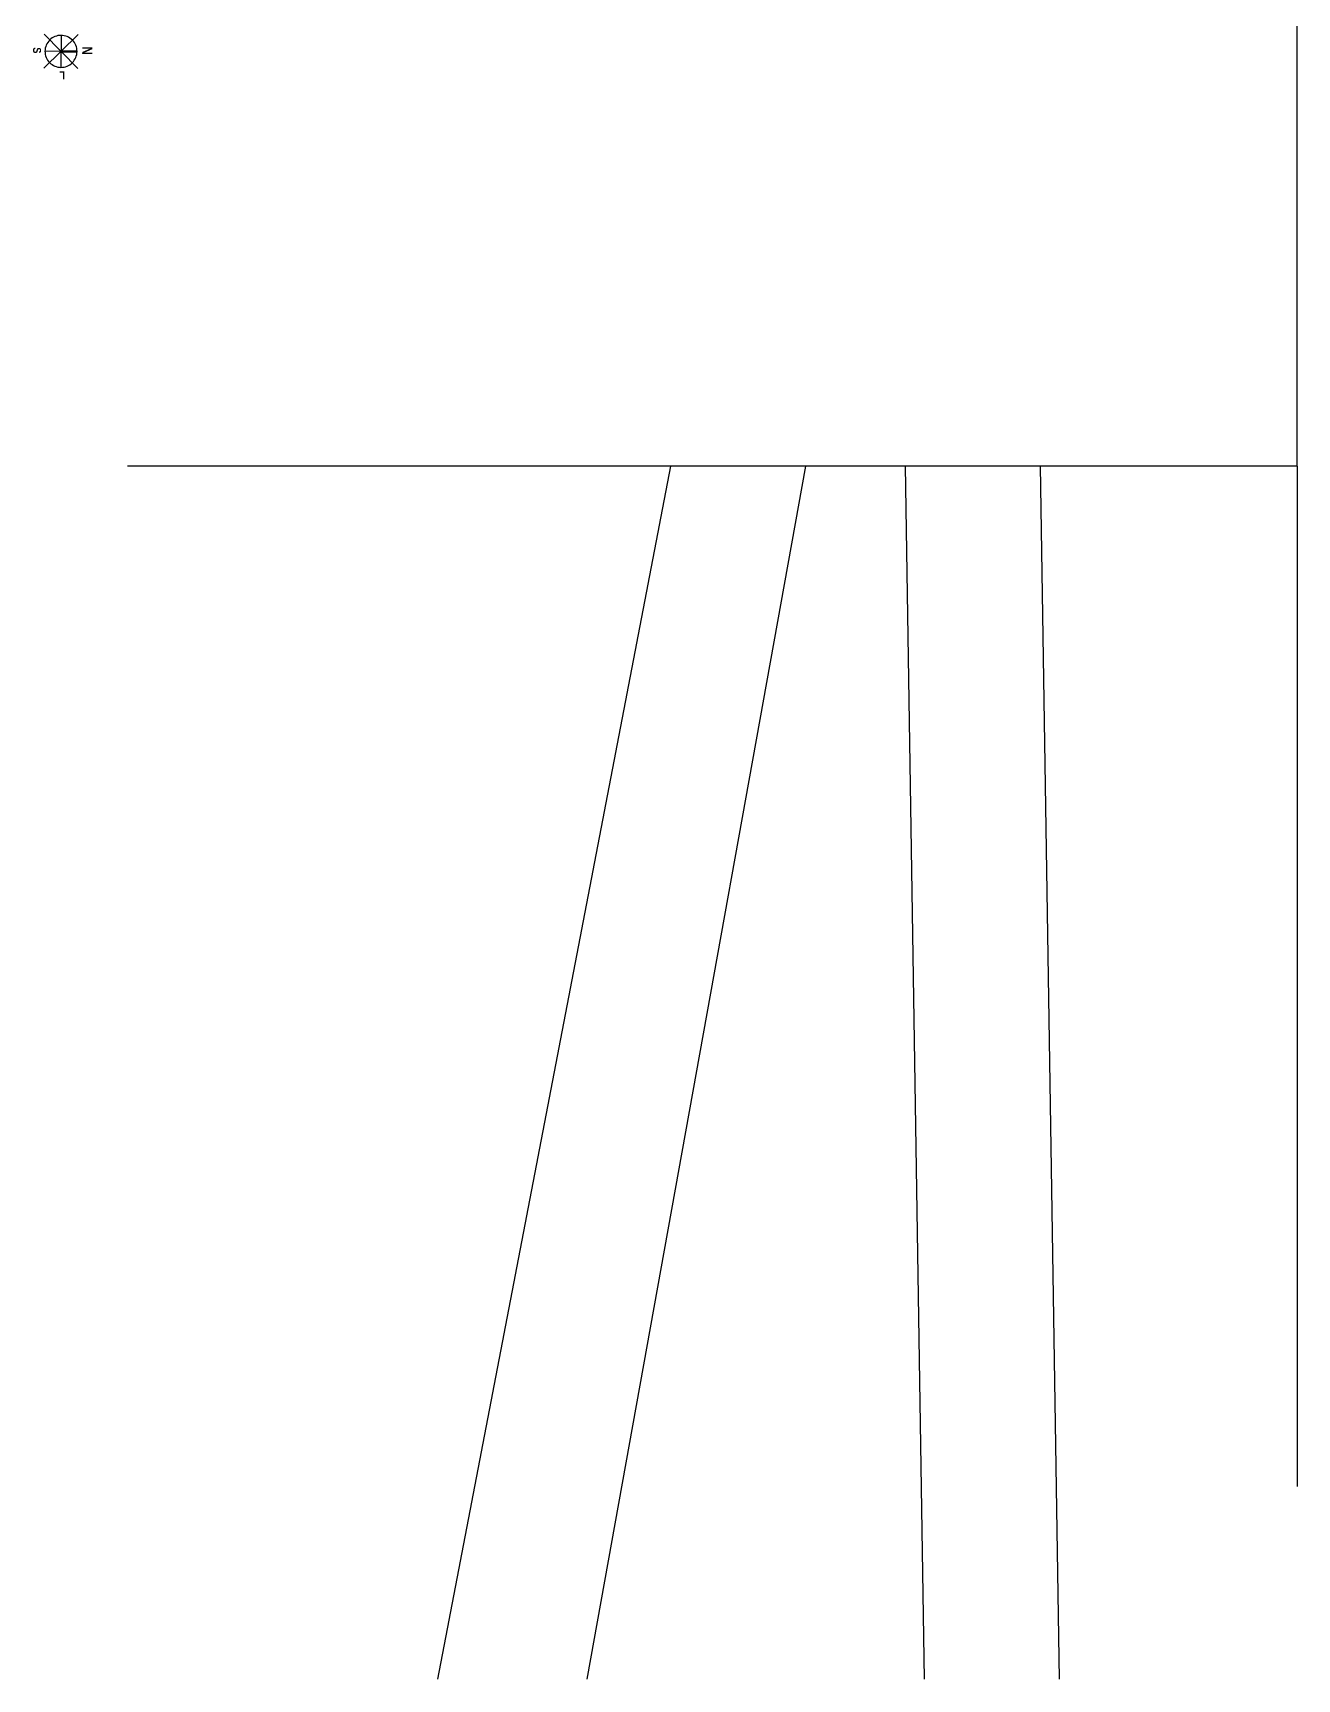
# Model space of a CAD drawing. Header units: millimetres. Extents: x 357 to 945, y 547 to 720.
# Drawn here: x 385.06 to 404.74, y 664.06 to 689.69 of the extents above; entities that cross this region are included whole.
import ezdxf

# ---------------------------------------------------------------- set-up
doc = ezdxf.new("R2010")
doc.units = ezdxf.units.MM
doc.layers.add('ABASE', color=254, linetype='Continuous')
doc.styles.add('TECHNIC_BOLD', font='techb___.ttf')

msp = doc.modelspace()

# ---------------------------------------------------------------- linework, layer by layer
at = {"layer": 'ABASE'}
for p, q in [((404.73731, 682.94244), (404.73731, 709.04244)), ((404.73731, 682.94244), (386.53731, 682.94244)), ((394.98731, 682.94244), (391.35913, 664.06061)), ((397.08731, 682.94244), (393.68413, 664.06061)), ((398.63731, 682.94244), (398.93413, 664.06061)), ((400.73731, 682.94244), (401.03413, 664.06061)), ((404.73731, 682.94244), (404.73731, 667.06061))]:
    msp.add_line(p, q, dxfattribs=at)
at = {"layer": 'ABASE', "color": 8}
for p, q in [((385.76555, 689.66447), (385.23503, 689.13889)), ((385.2375, 689.66662), (385.76308, 689.1361)), ((385.50129, 689.65064), (385.49897, 689.1524)), ((385.74893, 689.40036), (385.25133, 689.40268))]:
    msp.add_line(p, q, dxfattribs=at)
for centre, start, end in [((385.50045, 689.40152), 89.80476, 134.732265), ((385.50045, 689.40152), 44.784007, 89.805439), ((385.50013, 689.4012), 134.732265, 179.659091), ((385.50013, 689.4012), 179.706394, 224.680523), ((385.50013, 689.40184), 314.732265, 359.659091), ((385.50013, 689.40184), 359.65998, 44.680523), ((385.49981, 689.40152), 224.784007, 269.805439), ((385.49981, 689.40152), 269.806352, 314.732265)]:
    msp.add_arc(centre, 0.24912, start, end, dxfattribs=at)
msp.add_solid([(385.50048, 689.41931), (385.74901, 689.41815), (385.50032, 689.38372), (385.74885, 689.38256)], dxfattribs=at)

# ---------------------------------------------------------------- texts
at = {"layer": 'ABASE', "color": 8, "style": 'TECHNIC_BOLD'}
for s, height, rotation, p in [('S', 0.12456, 269.732265, (385.06532, 689.46493)), ('N', 0.1557, 269.732265, (385.83001, 689.4767)), ('L', 0.12456, 179.732265, (385.56004, 689.08779))]:
    msp.add_text(s, height=height, rotation=rotation, dxfattribs=at).set_placement(p)

doc.saveas('drawing.dxf')
